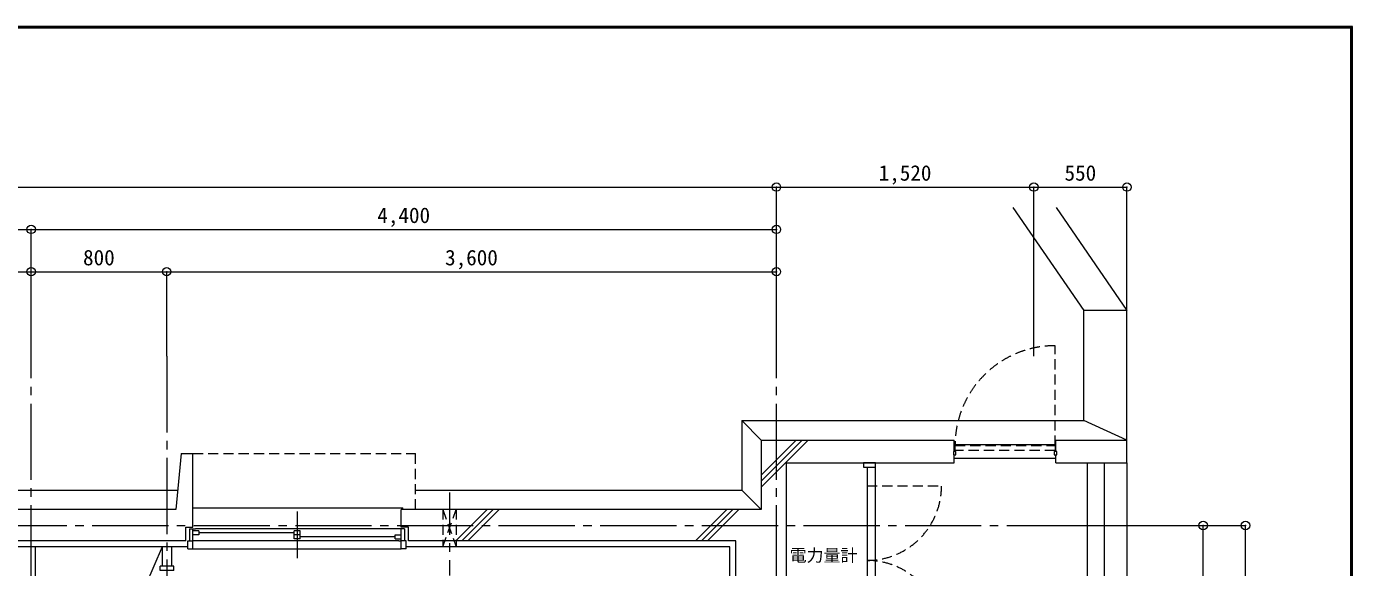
# Model space of a CAD drawing. Units: millimetres at full size, sheet at 1:50. Extents: x -9674 to 9699, y -6794 to 6791.
# Drawn here: x 1870 to 9699, y 3595 to 6791 of the extents above; entities that cross this region are included whole.
import ezdxf
from ezdxf.enums import TextEntityAlignment as Align

# ---------------------------------------------------------------- set-up
doc = ezdxf.new("R2010")
doc.units = ezdxf.units.MM
doc.header["$LTSCALE"] = 50
doc.header["$PDMODE"] = 32
doc.header["$PDSIZE"] = 50
for name, pattern in [('CHAIN1', [8, 5, -1, 1, -1]), ('CHAIN2', [12, 9, -1, 1, -1]), ('DASHED1', [1.8, 1.2, -0.6])]:
    doc.linetypes.add(name, pattern=pattern)
for name, color, linetype, lineweight in [('0-0_図面枠', 7, 'Continuous', 9), ('1-0_芯', 134, 'CHAIN2', 9), ('1-1_躯体', 134, 'Continuous', 9), ('1-2_間仕切', 134, 'Continuous', 9), ('1-3_建具', 134, 'Continuous', 9), ('1-6_ﾊﾞﾙｺﾆｰ・階段', 134, 'Continuous', 9), ('1-7_その他', 134, 'DASHED1', 9), ('1-8_ハッチ', 134, 'Continuous', 9), ('1-B_寸法', 134, 'Continuous', 9), ('2-E', 2, 'Continuous', 35)]:
    doc.layers.add(name, color=color, linetype=linetype, lineweight=lineweight)
doc.styles.add('ＭＳ ゴシック', font='')
doc.styles.get('ＭＳ ゴシック').set_extended_font_data('MS Gothic')

msp = doc.modelspace()

# ---------------------------------------------------------------- linework, layer by layer
at = {"layer": '0-0_図面枠'}
for p, q in [((9697.16, 6789.66), (-9672.16, 6789.66)), ((9695.4, 6787.9), (-9670.4, 6787.9)), ((-9668.64, 6786.14), (9693.64, 6786.14)), ((9691.87, 6784.38), (-9666.87, 6784.38)), ((9690.11, 6782.61), (-9665.11, 6782.61)), ((9688.35, 6780.85), (-9663.35, 6780.85)), ((9688.35, -6783.35), (9688.35, 6780.85)), ((9690.11, -6785.11), (9690.11, 6782.61)), ((9691.87, -6786.88), (9691.87, 6784.38)), ((9693.64, 6786.14), (9693.64, -6788.64)), ((9695.4, -6790.4), (9695.4, 6787.9)), ((9697.16, -6792.16), (9697.16, 6789.66))]:
    msp.add_line(p, q, dxfattribs=at)
msp.add_lwpolyline([(9698.92, -6793.93), (9698.92, 6791.43), (-9673.92, 6791.43)], dxfattribs=at)
at = {"layer": '1-0_芯'}
for p, q in [((1897.5, -3087.09), (1897.5, 4842.91)), ((2697.5, 4842.91), (2697.5, 1372.91)), ((6297.5, -3087.09), (6297.5, 4842.91)), ((-8542.5, 3842.91), (8067.5, 3842.91))]:
    msp.add_line(p, q, dxfattribs=at)
at = {"layer": '1-1_躯体'}
for p, q in [((6207.5, 4347.91), (7347.5, 4347.91)), ((6207.5, 4347.91), (6207.5, 3937.91)), ((7347.5, 4280.41), (7347.5, 4347.91)), ((8367.5, 4212.91), (8367.5, 4347.91)), ((2782.5, 4267.91), (2752.5, 3937.91)), ((2782.5, 4267.91), (2852.5, 4267.91)), ((2852.5, 3832.91), (2852.5, 4267.91)), ((7347.5, 4212.91), (7347.5, 4260.41)), ((7947.5, 4212.91), (7947.5, 4260.41)), ((6357.5, 4212.91), (7347.5, 4212.91)), ((6357.5, 3166.98), (6357.5, 4212.91)), ((6872.5, 4212.91), (6822.5, 4212.91)), ((6872.5, 4212.91), (6822.5, 4212.91)), ((7947.5, 4212.91), (8367.5, 4212.91)), ((2752.5, 3937.91), (1512.5, 3937.91)), ((6207.5, 3937.91), (4082.5, 3937.91)), ((4082.5, 3832.91), (4082.5, 3937.91)), ((2810.5, 3832.91), (2852.5, 3832.91)), ((2810.5, 3752.91), (2810.5, 3832.91)), ((4124.5, 3832.91), (4082.5, 3832.91)), ((4124.5, 3752.91), (4124.5, 3832.91)), ((2810.5, 3752.91), (1547.5, 3752.91)), ((6057.5, 3752.91), (4124.5, 3752.91)), ((6057.5, 3002.91), (6057.5, 3752.91))]:
    msp.add_line(p, q, dxfattribs=at)
msp.add_lwpolyline([(7947.5, 4280.41), (7947.5, 4347.91), (8367.5, 4347.91)], dxfattribs=at)
at = {"layer": '1-2_間仕切'}
for p, q in [((1923.5, 2002.91), (1923.5, 3717.91)), ((2671.5, 3717.91), (2671.5, 3602.91)), ((2727.5, 3602.91), (2727.5, 3717.91))]:
    msp.add_line(p, q, dxfattribs=at)
at = {"layer": '1-3_建具', "linetype": 'DASHED1'}
for p, q in [((7942.5, 4315.41), (7942.5, 4905.41)), ((7352.5, 4315.41), (7942.5, 4315.41)), ((7352.5, 4285.41), (7352.5, 4315.41)), ((7942.5, 4315.41), (7942.5, 4285.41)), ((2852.5, 4267.91), (4167.5, 4267.91)), ((4167.5, 3937.91), (4167.5, 4267.91)), ((7942.5, 4285.41), (7352.5, 4285.41)), ((6832.5, 4076.91), (7272.5, 4076.91))]:
    msp.add_line(p, q, dxfattribs=at)
at = {"layer": '1-3_建具'}
for p, q in [((7947.5, 4320.41), (7347.5, 4320.41)), ((7342.5, 4280.41), (7342.5, 4260.41)), ((7357.5, 4280.41), (7342.5, 4280.41)), ((7342.5, 4260.41), (7357.5, 4260.41)), ((7347.5, 4240.41), (7947.5, 4240.41)), ((7357.5, 4260.41), (7357.5, 4280.41)), ((6812.5, 4212.91), (6812.5, 4187.91)), ((6882.5, 4212.91), (6812.5, 4212.91)), ((6812.5, 4212.91), (6812.5, 4187.91)), ((6812.5, 4187.91), (6882.5, 4187.91)), ((6832.5, 4187.91), (6832.5, 3085.91)), ((6882.5, 4187.91), (6882.5, 4212.91)), ((6882.5, 3085.91), (6882.5, 4187.91)), ((2852.5, 3947.91), (4092.5, 3947.91)), ((3467.5, 3926.39), (3467.5, 3649.43)), ((4092.5, 3937.91), (4092.5, 3947.91)), ((2832.5, 3822.91), (2867.5, 3822.91)), ((2832.5, 3822.91), (2832.5, 3752.91)), ((2852.5, 3752.91), (2852.5, 3822.91)), ((2887.5, 3811.91), (2852.5, 3811.91)), ((4067.5, 3822.91), (2867.5, 3822.91)), ((3450, 3799.91), (2887.5, 3799.91)), ((3450, 3763.91), (3450, 3811.91)), ((3485, 3811.91), (3450, 3811.91)), ((3485, 3787.91), (3450, 3787.91)), ((3485, 3763.91), (3450, 3763.91)), ((3485, 3763.91), (3485, 3811.91)), ((4047.5, 3775.91), (3485, 3775.91)), ((4047.5, 3787.91), (4082.5, 3787.91)), ((4047.5, 3763.91), (4047.5, 3787.91)), ((4047.5, 3763.91), (4082.5, 3763.91)), ((4102.5, 3822.91), (4067.5, 3822.91)), ((4082.5, 3752.91), (4082.5, 3822.91)), ((4102.5, 3822.91), (4102.5, 3752.91)), ((2822.5, 3752.91), (2852.5, 3752.91)), ((2822.5, 3705.91), (2822.5, 3752.91)), ((2822.5, 3705.91), (2822.5, 3706.95)), ((2822.5, 3705.91), (2852.5, 3705.91)), ((2867.5, 3752.91), (2852.5, 3752.91)), ((2852.5, 3705.91), (2852.5, 3752.91)), ((2852.5, 3705.91), (4082.5, 3705.91)), ((4067.5, 3752.91), (2867.5, 3752.91)), ((4067.5, 3752.91), (4082.5, 3752.91)), ((4112.5, 3752.91), (4082.5, 3752.91)), ((4082.5, 3705.91), (4082.5, 3752.91)), ((4112.5, 3705.91), (4082.5, 3705.91)), ((4112.5, 3705.91), (4112.5, 3752.91)), ((4112.5, 3705.91), (4112.5, 3706.95)), ((2740, 3602.91), (2660, 3602.91)), ((2740, 3577.91), (2740, 3602.91))]:
    msp.add_line(p, q, dxfattribs=at)
msp.add_lwpolyline([(7937.5, 4280.41), (7937.5, 4260.41), (7952.5, 4260.41), (7952.5, 4280.41)], close=True, dxfattribs=at)
for points in [[(2887.5, 3811.91), (2887.5, 3787.91), (2852.5, 3787.91)], [(2740, 3577.91), (2660, 3577.91), (2660, 3602.91)]]:
    msp.add_lwpolyline(points, dxfattribs=at)
at = {"layer": '1-3_建具', "linetype": 'DASHED1'}
for centre, radius, start, end in [((7942.5, 4315.41), 590, 90, 180), ((6832.5, 4076.91), 440, 270, 0), ((6832.5, 3196.91), 440, 0, 90)]:
    msp.add_arc(centre, radius, start, end, dxfattribs=at)
at = {"layer": '1-6_ﾊﾞﾙｺﾆｰ・階段'}
for p, q in [((7694.21, 5721.34), (8112.5, 5112.91)), ((7949.21, 5721.34), (8367.5, 5112.91)), ((8367.5, 5112.91), (8112.5, 5112.91)), ((8367.5, 4347.91), (8367.5, 5112.91)), ((6207.5, 4347.91), (6092.5, 4462.91)), ((6092.5, 4462.91), (8112.5, 4462.91)), ((6092.5, 4462.91), (6092.5, 4047.91)), ((8132.5, 4212.91), (8132.5, 2750.9)), ((8232.5, 4212.91), (8232.5, 2719.84)), ((8367.5, 4212.91), (8367.5, 2677.91)), ((-4717.04, 4052.91), (2762.92, 4052.91)), ((4167.5, 4052.91), (6092.5, 4052.91)), ((6207.5, 3937.91), (6092.5, 4052.91))]:
    msp.add_line(p, q, dxfattribs=at)
msp.add_lwpolyline([(8367.5, 4347.91), (8112.5, 4462.91), (8112.5, 5112.91)], dxfattribs=at)
at = {"layer": '1-7_その他', "linetype": 'CHAIN1'}
for p, q in [((4367.5, 4037.91), (4367.5, 3547.91)), ((2671.5, 3717.91), (1923.5, 2002.91))]:
    msp.add_line(p, q, dxfattribs=at)
at = {"layer": '1-7_その他'}
for p, q in [((4327.5, 3937.91), (4327.5, 3717.91)), ((4327.5, 3937.91), (4407.5, 3717.91)), ((4327.5, 3717.91), (4407.5, 3937.91)), ((4407.5, 3937.91), (4407.5, 3717.91))]:
    msp.add_line(p, q, dxfattribs=at)
at = {"layer": '1-8_ハッチ'}
for p, q in [((6207.5, 4069.76), (6485.65, 4347.91)), ((6207.5, 4105.12), (6450.3, 4347.91)), ((6207.5, 4140.47), (6414.94, 4347.91)), ((4405.73, 3752.91), (4590.73, 3937.91)), ((4441.08, 3752.91), (4626.08, 3937.91)), ((4476.44, 3752.91), (4661.44, 3937.91)), ((5819.94, 3752.91), (6004.94, 3937.91)), ((5855.3, 3752.91), (6040.3, 3937.91)), ((5890.65, 3752.91), (6075.65, 3937.91)), ((2822.5, 3717.91), (1537.5, 3717.91)), ((6022.5, 3717.91), (4112.5, 3717.91)), ((6022.5, 2967.91), (6022.5, 3717.91))]:
    msp.add_line(p, q, dxfattribs=at)
at = {"layer": '1-B_寸法'}
for p, q in [((-6802.5, 5842.91), (6297.5, 5842.91)), ((6297.5, 5842.91), (7817.5, 5842.91)), ((6297.5, 4842.91), (6297.5, 5842.91)), ((7817.5, 5842.91), (8367.5, 5842.91)), ((7817.5, 4842.91), (7817.5, 5842.91)), ((8367.5, 4842.91), (8367.5, 5842.91)), ((-2602.5, 5592.91), (1897.5, 5592.91)), ((1897.5, 5592.91), (6297.5, 5592.91)), ((1897.5, 4842.91), (1897.5, 5592.91)), ((-2.5, 5342.91), (1897.5, 5342.91)), ((1897.5, 5342.91), (2697.5, 5342.91)), ((2697.5, 5342.91), (6297.5, 5342.91)), ((2697.5, 4842.91), (2697.5, 5342.91)), ((8067.5, 3842.91), (9067.5, 3842.91)), ((8817.5, 1372.91), (8817.5, 3842.91)), ((9067.5, -2337.09), (9067.5, 3842.91))]:
    msp.add_line(p, q, dxfattribs=at)
for p in [(6297.5, 5842.91), (7817.5, 5842.91), (8367.5, 5842.91), (1897.5, 5592.91), (6297.5, 5592.91), (1897.5, 5342.91), (2697.5, 5342.91), (6297.5, 5342.91), (8817.5, 3842.91), (9067.5, 3842.91)]:
    msp.add_point(p, dxfattribs=at)

# ---------------------------------------------------------------- texts
at = {"layer": '1-B_寸法', "style": 'ＭＳ ゴシック'}
for s, p in [('1,520', (6901.25, 5852.91)), ('550', (7998.75, 5852.91)), ('4,400', (3941.25, 5602.91)), ('800', (2203.75, 5352.91)), ('3,600', (4341.25, 5352.91))]:
    msp.add_text(s, height=91.64, dxfattribs=at).set_placement(p, align=Align.BOTTOM_LEFT)
at = {"layer": '2-E', "color": 7, "style": 'ＭＳ ゴシック'}
msp.add_text('電力量計', height=73.31, dxfattribs=at).set_placement((6376.02, 3608.27), align=Align.BOTTOM_LEFT)

doc.saveas('drawing.dxf')
